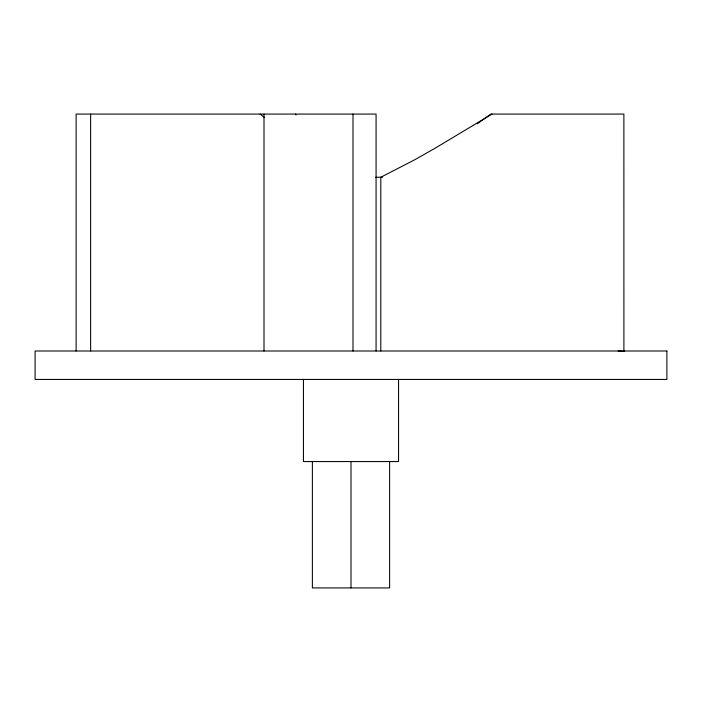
<?xml version="1.0" encoding="UTF-8"?>
<svg xmlns="http://www.w3.org/2000/svg" width="702" height="702" viewBox="0 0 702 702"><rect width="100%" height="100%" fill="white"/><g stroke="black" fill="none" stroke-linecap="round" stroke-linejoin="round"><path stroke-width="1.05" d="M477.228 123.85L490.812 114.075L623.885 114.075L623.902 351.263L618.085 351M492.014 114.075L434.661 148.473L414.794 159.731L380.8 177.255L380.8 351M623.902 351.263L624.578 351M375.719 177.255L382.651 177.255M260.109 114.075L264.259 117.295M295.516 114.075L295.981 114.988M398.56 379.431L398.56 461.565L303.44 461.565L303.44 379.431M389.619 461.565L389.619 587.925L312.381 587.925L312.381 461.565M376.07 351L376.07 114.075L76.123 114.075L76.123 351M352.992 114.075L352.992 351M351 461.565L351 587.925M264.005 114.075L264.005 351M90.628 114.075L90.628 351M666.9 351L35.1 351L35.1 379.431L666.9 379.431L666.9 351"/></g></svg>
